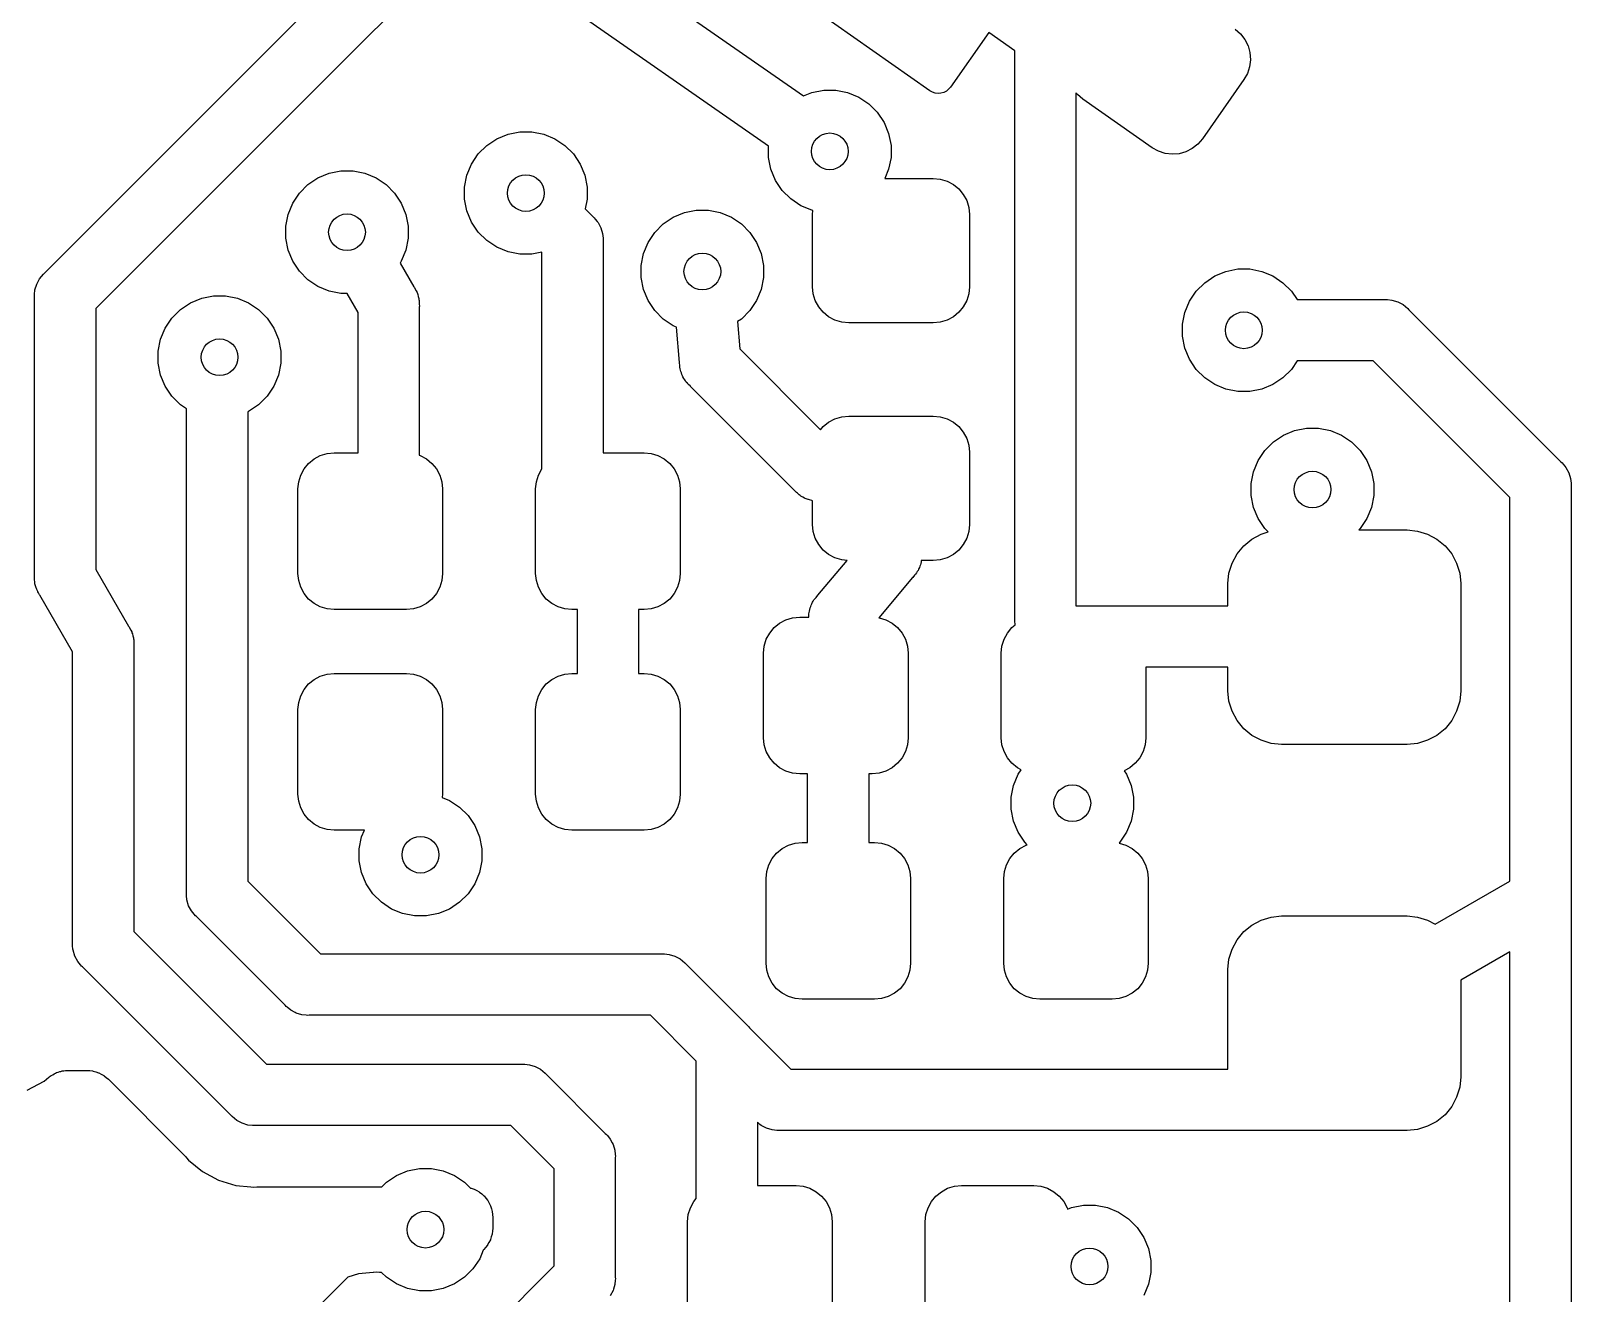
# Model space of a CAD drawing. Extents: x 3.53 to 7.52, y -4.86 to -3.59.
# Drawn here: x 4.3374 to 4.5849, y -4.1638 to -3.9609 of the extents above; entities that cross this region are included whole.
import ezdxf

# ---------------------------------------------------------------- set-up
doc = ezdxf.new("R2010")
doc.units = 0
doc.header["$MEASUREMENT"] = 0
doc.layers.add('BLACK', color=7, linetype='CONTINUOUS')

msp = doc.modelspace()

# ---------------------------------------------------------------- linework, layer by layer
at = {"layer": 'BLACK', "linetype": 'CONTINUOUS'}
for p, q in [((4.40998, -3.93552), (4.46155, -3.9714)), ((4.40758, -3.94584), (4.3879, -3.96551)), ((4.45591, -3.97946), (4.40758, -3.94584)), ((4.48185, -3.97057), (4.4567, -3.95295)), ((4.3396, -3.99989), (4.38094, -3.95855)), ((4.4913, -3.96119), (4.48514, -3.96999)), ((4.49547, -3.96415), (4.4913, -3.96119)), ((4.53087, -3.9607), (4.53174, -3.96144)), ((4.53174, -3.96144), (4.53244, -3.96234)), ((4.49547, -4.05575), (4.49547, -3.96415)), ((4.53244, -3.96234), (4.53295, -3.96336)), ((4.53295, -3.96336), (4.53326, -3.96445)), ((4.53326, -3.96445), (4.53335, -3.96559)), ((4.3879, -3.96551), (4.34783, -4.00558)), ((4.53321, -3.96672), (4.53286, -3.9678)), ((4.53335, -3.96559), (4.53321, -3.96672)), ((4.5323, -3.96879), (4.52564, -3.9783)), ((4.53286, -3.9678), (4.5323, -3.96879)), ((4.46155, -3.9714), (4.46288, -3.97085)), ((4.46288, -3.97085), (4.46478, -3.97047)), ((4.46478, -3.97047), (4.46672, -3.97047)), ((4.46672, -3.97047), (4.46862, -3.97085)), ((4.46862, -3.97085), (4.47041, -3.97159)), ((4.47041, -3.97159), (4.47202, -3.97267)), ((4.48226, -3.97079), (4.48185, -3.97057)), ((4.4827, -3.97094), (4.48226, -3.97079)), ((4.48316, -3.97099), (4.4827, -3.97094)), ((4.48362, -3.97096), (4.48316, -3.97099)), ((4.48407, -3.97083), (4.48362, -3.97096)), ((4.48448, -3.97063), (4.48407, -3.97083)), ((4.48484, -3.97034), (4.48448, -3.97063)), ((4.48514, -3.96999), (4.48484, -3.97034)), ((4.50556, -3.9712), (4.50531, -3.97089)), ((4.50531, -3.97089), (4.50531, -4.05335)), ((4.50642, -3.97194), (4.50556, -3.9712)), ((4.51755, -3.97973), (4.50642, -3.97194)), ((4.47202, -3.97267), (4.47339, -3.97404)), ((4.47339, -3.97404), (4.47447, -3.97565)), ((4.47447, -3.97565), (4.47521, -3.97744)), ((4.40928, -3.98073), (4.41065, -3.97936)), ((4.41065, -3.97936), (4.41227, -3.97829)), ((4.41227, -3.97829), (4.41406, -3.97754)), ((4.41406, -3.97754), (4.41596, -3.97717)), ((4.41596, -3.97717), (4.4179, -3.97717)), ((4.4179, -3.97717), (4.4198, -3.97754)), ((4.4198, -3.97754), (4.42159, -3.97829)), ((4.42159, -3.97829), (4.4232, -3.97936)), ((4.4232, -3.97936), (4.42457, -3.98073)), ((4.45591, -3.98128), (4.45591, -3.97946)), ((4.47521, -3.97744), (4.47559, -3.97935)), ((4.47559, -3.97935), (4.47559, -3.98128)), ((4.52489, -3.97917), (4.524, -3.97987)), ((4.52564, -3.9783), (4.52489, -3.97917)), ((4.40821, -3.98235), (4.40928, -3.98073)), ((4.42457, -3.98073), (4.42565, -3.98235)), ((4.45628, -3.98319), (4.45591, -3.98128)), ((4.47559, -3.98128), (4.47521, -3.98319)), ((4.51854, -3.98029), (4.51755, -3.97973)), ((4.51962, -3.98064), (4.51854, -3.98029)), ((4.52075, -3.98078), (4.51962, -3.98064)), ((4.52189, -3.98069), (4.52075, -3.98078)), ((4.52298, -3.98039), (4.52189, -3.98069)), ((4.524, -3.97987), (4.52298, -3.98039)), ((4.38353, -3.98458), (4.38532, -3.98384)), ((4.38532, -3.98384), (4.38722, -3.98346)), ((4.38722, -3.98346), (4.38916, -3.98346)), ((4.38916, -3.98346), (4.39106, -3.98384)), ((4.39106, -3.98384), (4.39285, -3.98458)), ((4.40709, -3.98604), (4.40746, -3.98414)), ((4.40746, -3.98414), (4.40821, -3.98235)), ((4.42565, -3.98235), (4.42639, -3.98414)), ((4.42639, -3.98414), (4.42677, -3.98604)), ((4.45703, -3.98498), (4.45628, -3.98319)), ((4.47521, -3.98319), (4.47461, -3.98465)), ((4.38054, -3.98703), (4.38191, -3.98566)), ((4.38191, -3.98566), (4.38353, -3.98458)), ((4.39285, -3.98458), (4.39446, -3.98566)), ((4.39446, -3.98566), (4.39583, -3.98703)), ((4.40709, -3.98798), (4.40709, -3.98604)), ((4.42677, -3.98604), (4.42677, -3.98798)), ((4.4581, -3.98659), (4.45703, -3.98498)), ((4.45947, -3.98796), (4.4581, -3.98659)), ((4.47461, -3.98465), (4.48238, -3.98465)), ((4.48238, -3.98465), (4.48351, -3.98476)), ((4.48351, -3.98476), (4.4846, -3.98509)), ((4.4846, -3.98509), (4.48561, -3.98562)), ((4.48561, -3.98562), (4.48649, -3.98635)), ((4.48649, -3.98635), (4.48721, -3.98723)), ((4.37872, -3.99044), (4.37947, -3.98864)), ((4.37947, -3.98864), (4.38054, -3.98703)), ((4.39583, -3.98703), (4.39691, -3.98864)), ((4.39691, -3.98864), (4.39765, -3.99044)), ((4.40746, -3.98988), (4.40709, -3.98798)), ((4.42677, -3.98798), (4.42645, -3.98957)), ((4.46109, -3.98904), (4.45947, -3.98796)), ((4.46288, -3.98978), (4.46109, -3.98904)), ((4.48721, -3.98723), (4.48775, -3.98823)), ((4.48775, -3.98823), (4.48808, -3.98932)), ((4.48808, -3.98932), (4.48819, -3.99045)), ((4.37835, -3.99234), (4.37872, -3.99044)), ((4.39765, -3.99044), (4.39803, -3.99234)), ((4.40821, -3.99167), (4.40746, -3.98988)), ((4.40928, -3.99328), (4.40821, -3.99167)), ((4.42645, -3.98957), (4.42772, -3.99084)), ((4.42772, -3.99084), (4.42791, -3.99099)), ((4.42791, -3.99099), (4.42806, -3.99118)), ((4.42806, -3.99118), (4.42806, -3.99118)), ((4.42806, -3.99118), (4.42838, -3.99157)), ((4.42838, -3.99157), (4.42852, -3.99174)), ((4.42852, -3.99174), (4.42898, -3.9926)), ((4.439, -3.99196), (4.44061, -3.99088)), ((4.44061, -3.99088), (4.4424, -3.99014)), ((4.4424, -3.99014), (4.44431, -3.98976)), ((4.44431, -3.98976), (4.44625, -3.98976)), ((4.44625, -3.98976), (4.44815, -3.99014)), ((4.44815, -3.99014), (4.44994, -3.99088)), ((4.44994, -3.99088), (4.45155, -3.99196)), ((4.46305, -3.98981), (4.46288, -3.98978)), ((4.46299, -3.99045), (4.46305, -3.98981)), ((4.46299, -4.00207), (4.46299, -3.99045)), ((4.48819, -3.99045), (4.48819, -4.00207)), ((4.37835, -3.99428), (4.37835, -3.99234)), ((4.37872, -3.99618), (4.37835, -3.99428)), ((4.39803, -3.99428), (4.39765, -3.99618)), ((4.39803, -3.99234), (4.39803, -3.99428)), ((4.41065, -3.99465), (4.40928, -3.99328)), ((4.42898, -3.9926), (4.42926, -3.99352)), ((4.42926, -3.99352), (4.42933, -3.99425)), ((4.42933, -3.99425), (4.42933, -3.99425)), ((4.42933, -3.99425), (4.42935, -3.99449)), ((4.43655, -3.99494), (4.43763, -3.99333)), ((4.43763, -3.99333), (4.439, -3.99196)), ((4.45155, -3.99196), (4.45292, -3.99333)), ((4.45292, -3.99333), (4.454, -3.99494)), ((4.37947, -3.99797), (4.37872, -3.99618)), ((4.39765, -3.99618), (4.39691, -3.99797)), ((4.41227, -3.99573), (4.41065, -3.99465)), ((4.41406, -3.99647), (4.41227, -3.99573)), ((4.41596, -3.99685), (4.41406, -3.99647)), ((4.41949, -3.99653), (4.4179, -3.99685)), ((4.41949, -4.03131), (4.41949, -3.99653)), ((4.42935, -3.99449), (4.42933, -3.99473)), ((4.42933, -3.99473), (4.42933, -4.02874)), ((4.43543, -3.99864), (4.43581, -3.99674)), ((4.43581, -3.99674), (4.43655, -3.99494)), ((4.454, -3.99494), (4.45474, -3.99674)), ((4.45474, -3.99674), (4.45512, -3.99864)), ((4.38054, -3.99958), (4.37947, -3.99797)), ((4.39691, -3.99797), (4.39672, -3.99825)), ((4.39672, -3.99825), (4.39894, -4.00209)), ((4.4179, -3.99685), (4.41596, -3.99685)), ((4.43543, -4.00058), (4.43543, -3.99864)), ((4.45512, -3.99864), (4.45512, -4.00058)), ((4.52941, -3.99959), (4.53131, -3.99921)), ((4.53131, -3.99921), (4.53325, -3.99921)), ((4.53325, -3.99921), (4.53515, -3.99959)), ((4.33806, -4.00258), (4.33834, -4.00165)), ((4.33834, -4.00165), (4.3388, -4.0008)), ((4.3388, -4.0008), (4.33942, -4.00005)), ((4.33942, -4.00005), (4.3396, -3.99989)), ((4.38191, -4.00095), (4.38054, -3.99958)), ((4.38353, -4.00203), (4.38191, -4.00095)), ((4.43581, -4.00248), (4.43543, -4.00058)), ((4.45512, -4.00058), (4.45474, -4.00248)), ((4.52464, -4.00278), (4.52601, -4.00141)), ((4.52601, -4.00141), (4.52762, -4.00033)), ((4.52762, -4.00033), (4.52941, -3.99959)), ((4.53515, -3.99959), (4.53695, -4.00033)), ((4.53695, -4.00033), (4.53856, -4.00141)), ((4.53856, -4.00141), (4.53993, -4.00278)), ((4.33797, -4.00354), (4.33799, -4.0033)), ((4.33799, -4.00378), (4.33797, -4.00354)), ((4.33799, -4.0033), (4.33806, -4.00258)), ((4.33799, -4.0033), (4.33799, -4.0033)), ((4.33799, -4.04842), (4.33799, -4.00378)), ((4.36305, -4.00466), (4.36485, -4.00392)), ((4.36485, -4.00392), (4.36675, -4.00354)), ((4.36675, -4.00354), (4.36869, -4.00354)), ((4.36869, -4.00354), (4.37059, -4.00392)), ((4.37059, -4.00392), (4.37238, -4.00466)), ((4.38532, -4.00277), (4.38353, -4.00203)), ((4.38722, -4.00315), (4.38532, -4.00277)), ((4.38819, -4.00315), (4.38722, -4.00315)), ((4.38996, -4.00622), (4.38819, -4.00315)), ((4.39894, -4.00209), (4.39899, -4.00215)), ((4.39899, -4.00215), (4.39918, -4.00251)), ((4.39918, -4.00251), (4.39926, -4.00265)), ((4.39926, -4.00265), (4.3993, -4.00272)), ((4.3993, -4.00272), (4.39945, -4.00301)), ((4.39945, -4.00301), (4.3995, -4.00316)), ((4.3995, -4.00316), (4.39956, -4.00331)), ((4.39956, -4.00331), (4.39964, -4.00362)), ((4.39964, -4.00362), (4.39973, -4.00393)), ((4.39973, -4.00393), (4.39975, -4.0041)), ((4.39975, -4.0041), (4.39978, -4.00425)), ((4.43655, -4.00427), (4.43581, -4.00248)), ((4.45474, -4.00248), (4.454, -4.00427)), ((4.4631, -4.0032), (4.46299, -4.00207)), ((4.46343, -4.00429), (4.4631, -4.0032)), ((4.48808, -4.0032), (4.48775, -4.00429)), ((4.48819, -4.00207), (4.48808, -4.0032)), ((4.52356, -4.00439), (4.52464, -4.00278)), ((4.53993, -4.00278), (4.54083, -4.00413)), ((4.54083, -4.00413), (4.55488, -4.00413)), ((4.55488, -4.00413), (4.55512, -4.00411)), ((4.55512, -4.00411), (4.55536, -4.00413)), ((4.55536, -4.00413), (4.55536, -4.00413)), ((4.55536, -4.00413), (4.55608, -4.00421)), ((4.55608, -4.00421), (4.55701, -4.00449)), ((4.34783, -4.00558), (4.34783, -4.0475)), ((4.36007, -4.00711), (4.36144, -4.00574)), ((4.36144, -4.00574), (4.36305, -4.00466)), ((4.37238, -4.00466), (4.37399, -4.00574)), ((4.37399, -4.00574), (4.37536, -4.00711)), ((4.38996, -4.02874), (4.38996, -4.00622)), ((4.39978, -4.00425), (4.3998, -4.00458)), ((4.3998, -4.00458), (4.3998, -4.00466)), ((4.3998, -4.00466), (4.3998, -4.00482)), ((4.3998, -4.00482), (4.39982, -4.00522)), ((4.39982, -4.00522), (4.3998, -4.0053)), ((4.3998, -4.0053), (4.3998, -4.02914)), ((4.43763, -4.00588), (4.43655, -4.00427)), ((4.439, -4.00725), (4.43763, -4.00588)), ((4.45292, -4.00588), (4.45155, -4.00725)), ((4.454, -4.00427), (4.45292, -4.00588)), ((4.46397, -4.00529), (4.46343, -4.00429)), ((4.46469, -4.00617), (4.46397, -4.00529)), ((4.46557, -4.0069), (4.46469, -4.00617)), ((4.48649, -4.00617), (4.48561, -4.0069)), ((4.48721, -4.00529), (4.48649, -4.00617)), ((4.48775, -4.00429), (4.48721, -4.00529)), ((4.52244, -4.00809), (4.52282, -4.00618)), ((4.52282, -4.00618), (4.52356, -4.00439)), ((4.55701, -4.00449), (4.55787, -4.00494)), ((4.55787, -4.00494), (4.55861, -4.00556)), ((4.55861, -4.00556), (4.55877, -4.00575)), ((4.55877, -4.00575), (4.58323, -4.03021)), ((4.35825, -4.01051), (4.35899, -4.00872)), ((4.35899, -4.00872), (4.36007, -4.00711)), ((4.37536, -4.00711), (4.37644, -4.00872)), ((4.37644, -4.00872), (4.37718, -4.01051)), ((4.44061, -4.00833), (4.439, -4.00725)), ((4.44112, -4.00854), (4.44061, -4.00833)), ((4.44162, -4.01425), (4.44112, -4.00854)), ((4.45155, -4.00725), (4.45092, -4.00767)), ((4.45092, -4.00767), (4.45131, -4.01206)), ((4.46658, -4.00743), (4.46557, -4.0069)), ((4.46767, -4.00776), (4.46658, -4.00743)), ((4.4688, -4.00787), (4.46767, -4.00776)), ((4.48238, -4.00787), (4.4688, -4.00787)), ((4.48351, -4.00776), (4.48238, -4.00787)), ((4.4846, -4.00743), (4.48351, -4.00776)), ((4.48561, -4.0069), (4.4846, -4.00743)), ((4.52244, -4.01002), (4.52244, -4.00809)), ((4.35787, -4.01242), (4.35825, -4.01051)), ((4.37718, -4.01051), (4.37756, -4.01242)), ((4.52282, -4.01193), (4.52244, -4.01002)), ((4.35787, -4.01436), (4.35787, -4.01242)), ((4.37756, -4.01242), (4.37756, -4.01436)), ((4.45131, -4.01206), (4.46428, -4.02504)), ((4.52356, -4.01372), (4.52282, -4.01193)), ((4.52464, -4.01533), (4.52356, -4.01372)), ((4.54083, -4.01398), (4.53993, -4.01533)), ((4.55308, -4.01398), (4.54083, -4.01398)), ((4.575, -4.0359), (4.55308, -4.01398)), ((4.35825, -4.01626), (4.35787, -4.01436)), ((4.35899, -4.01805), (4.35825, -4.01626)), ((4.37718, -4.01626), (4.37644, -4.01805)), ((4.37756, -4.01436), (4.37718, -4.01626)), ((4.44161, -4.01428), (4.44162, -4.01425)), ((4.44166, -4.01473), (4.44161, -4.01428)), ((4.44168, -4.01494), (4.44166, -4.01473)), ((4.44168, -4.01497), (4.44168, -4.01494)), ((4.44171, -4.01524), (4.44168, -4.01497)), ((4.44177, -4.01545), (4.44171, -4.01524)), ((4.44181, -4.01566), (4.44177, -4.01545)), ((4.44191, -4.01591), (4.44181, -4.01566)), ((4.44199, -4.01617), (4.44191, -4.01591)), ((4.44209, -4.01636), (4.44199, -4.01617)), ((4.44217, -4.01656), (4.44209, -4.01636)), ((4.44232, -4.01678), (4.44217, -4.01656)), ((4.52601, -4.0167), (4.52464, -4.01533)), ((4.53993, -4.01533), (4.53856, -4.0167)), ((4.36007, -4.01966), (4.35899, -4.01805)), ((4.37644, -4.01805), (4.37536, -4.01966)), ((4.44245, -4.01702), (4.44232, -4.01678)), ((4.44258, -4.01719), (4.44245, -4.01702)), ((4.4427, -4.01737), (4.44258, -4.01719)), ((4.44289, -4.01756), (4.4427, -4.01737)), ((4.44291, -4.01758), (4.44289, -4.01756)), ((4.44306, -4.01774), (4.44291, -4.01758)), ((4.44338, -4.01806), (4.44306, -4.01774)), ((4.4434, -4.01808), (4.44338, -4.01806)), ((4.46009, -4.03477), (4.4434, -4.01808)), ((4.52762, -4.01778), (4.52601, -4.0167)), ((4.52941, -4.01852), (4.52762, -4.01778)), ((4.53131, -4.0189), (4.52941, -4.01852)), ((4.53325, -4.0189), (4.53131, -4.0189)), ((4.53515, -4.01852), (4.53325, -4.0189)), ((4.53695, -4.01778), (4.53515, -4.01852)), ((4.53856, -4.0167), (4.53695, -4.01778)), ((4.36144, -4.02103), (4.36007, -4.01966)), ((4.3624, -4.02167), (4.36144, -4.02103)), ((4.37399, -4.02103), (4.37238, -4.02211)), ((4.37536, -4.01966), (4.37399, -4.02103)), ((4.3624, -4.09937), (4.3624, -4.02167)), ((4.37238, -4.02211), (4.37224, -4.02216)), ((4.37224, -4.02216), (4.37224, -4.09757)), ((4.46469, -4.02454), (4.46557, -4.02381)), ((4.46557, -4.02381), (4.46658, -4.02328)), ((4.46658, -4.02328), (4.46767, -4.02295)), ((4.46767, -4.02295), (4.4688, -4.02283)), ((4.4688, -4.02283), (4.48238, -4.02283)), ((4.48238, -4.02283), (4.48351, -4.02295)), ((4.48351, -4.02295), (4.4846, -4.02328)), ((4.4846, -4.02328), (4.48561, -4.02381)), ((4.48561, -4.02381), (4.48649, -4.02454)), ((4.46428, -4.02504), (4.46469, -4.02454)), ((4.48649, -4.02454), (4.48721, -4.02542)), ((4.48721, -4.02542), (4.48775, -4.02642)), ((4.48775, -4.02642), (4.48808, -4.02751)), ((4.53703, -4.027), (4.53864, -4.02592)), ((4.53864, -4.02592), (4.54044, -4.02518)), ((4.54044, -4.02518), (4.54234, -4.0248)), ((4.54234, -4.0248), (4.54428, -4.0248)), ((4.54428, -4.0248), (4.54618, -4.02518)), ((4.54618, -4.02518), (4.54797, -4.02592)), ((4.54797, -4.02592), (4.54958, -4.027)), ((4.3839, -4.02918), (4.38499, -4.02885)), ((4.38499, -4.02885), (4.38612, -4.02874)), ((4.38612, -4.02874), (4.38996, -4.02874)), ((4.42933, -4.02874), (4.43593, -4.02874)), ((4.43593, -4.02874), (4.43706, -4.02885)), ((4.43706, -4.02885), (4.43815, -4.02918)), ((4.48808, -4.02751), (4.48819, -4.02864)), ((4.48819, -4.02864), (4.48819, -4.04026)), ((4.53458, -4.02998), (4.53566, -4.02837)), ((4.53566, -4.02837), (4.53703, -4.027)), ((4.54958, -4.027), (4.55095, -4.02837)), ((4.55095, -4.02837), (4.55203, -4.02998)), ((4.38076, -4.03232), (4.38129, -4.03132)), ((4.38129, -4.03132), (4.38202, -4.03044)), ((4.38202, -4.03044), (4.3829, -4.02972)), ((4.3829, -4.02972), (4.3839, -4.02918)), ((4.3998, -4.02914), (4.39996, -4.02918)), ((4.39996, -4.02918), (4.40096, -4.02972)), ((4.40096, -4.02972), (4.40184, -4.03044)), ((4.40184, -4.03044), (4.40256, -4.03132)), ((4.40256, -4.03132), (4.4031, -4.03232)), ((4.41895, -4.03232), (4.41948, -4.03132)), ((4.41948, -4.03132), (4.41949, -4.03131)), ((4.43815, -4.02918), (4.43915, -4.02972)), ((4.43915, -4.02972), (4.44003, -4.03044)), ((4.44003, -4.03044), (4.44075, -4.03132)), ((4.44075, -4.03132), (4.44129, -4.03232)), ((4.53384, -4.03177), (4.53458, -4.02998)), ((4.55203, -4.02998), (4.55277, -4.03177)), ((4.58323, -4.03021), (4.58342, -4.03036)), ((4.58342, -4.03036), (4.58357, -4.03055)), ((4.58357, -4.03055), (4.58357, -4.03055)), ((4.58357, -4.03055), (4.58384, -4.03087)), ((4.58384, -4.03087), (4.58403, -4.03111)), ((4.58403, -4.03111), (4.58449, -4.03197)), ((4.38031, -4.03455), (4.38043, -4.03341)), ((4.38043, -4.03341), (4.38076, -4.03232)), ((4.4031, -4.03232), (4.40343, -4.03341)), ((4.40343, -4.03341), (4.40354, -4.03455)), ((4.4185, -4.03455), (4.41862, -4.03341)), ((4.41862, -4.03341), (4.41895, -4.03232)), ((4.44129, -4.03232), (4.44162, -4.03341)), ((4.44162, -4.03341), (4.44173, -4.03455)), ((4.53346, -4.03368), (4.53384, -4.03177)), ((4.53346, -4.03562), (4.53346, -4.03368)), ((4.55277, -4.03177), (4.55315, -4.03368)), ((4.55315, -4.03368), (4.55315, -4.03562)), ((4.58449, -4.03197), (4.58477, -4.03289)), ((4.58477, -4.03289), (4.58484, -4.03362)), ((4.58484, -4.03362), (4.58484, -4.03362)), ((4.58484, -4.03362), (4.58487, -4.03386)), ((4.58487, -4.03386), (4.58484, -4.0341)), ((4.38031, -4.04813), (4.38031, -4.03455)), ((4.40354, -4.03455), (4.40354, -4.04813)), ((4.4185, -4.04813), (4.4185, -4.03455)), ((4.44173, -4.03455), (4.44173, -4.04813)), ((4.46014, -4.03483), (4.46009, -4.03477)), ((4.46043, -4.03511), (4.46014, -4.03483)), ((4.46055, -4.03522), (4.46043, -4.03511)), ((4.46061, -4.03528), (4.46055, -4.03522)), ((4.46085, -4.0355), (4.46061, -4.03528)), ((4.46098, -4.03558), (4.46085, -4.0355)), ((4.46111, -4.03568), (4.46098, -4.03558)), ((4.4614, -4.03584), (4.46111, -4.03568)), ((4.46167, -4.03601), (4.4614, -4.03584)), ((4.46182, -4.03607), (4.46167, -4.03601)), ((4.46196, -4.03614), (4.46182, -4.03607)), ((4.46227, -4.03624), (4.46196, -4.03614)), ((4.46235, -4.03626), (4.46227, -4.03624)), ((4.46251, -4.03631), (4.46235, -4.03626)), ((4.46289, -4.03642), (4.46251, -4.03631)), ((4.53384, -4.03752), (4.53346, -4.03562)), ((4.55315, -4.03562), (4.55277, -4.03752)), ((4.575, -4.09755), (4.575, -4.0359)), ((4.58484, -4.0341), (4.58484, -4.10015)), ((4.46297, -4.03643), (4.46289, -4.03642)), ((4.46299, -4.03644), (4.46297, -4.03643)), ((4.46299, -4.04026), (4.46299, -4.03644)), ((4.53458, -4.03931), (4.53384, -4.03752)), ((4.55277, -4.03752), (4.55203, -4.03931)), ((4.4631, -4.04139), (4.46299, -4.04026)), ((4.48819, -4.04026), (4.48808, -4.04139)), ((4.53566, -4.04092), (4.53458, -4.03931)), ((4.53619, -4.04145), (4.53566, -4.04092)), ((4.55095, -4.04092), (4.55073, -4.04114)), ((4.55073, -4.04114), (4.55851, -4.04114)), ((4.55203, -4.03931), (4.55095, -4.04092)), ((4.55851, -4.04114), (4.56019, -4.04131)), ((4.56019, -4.04131), (4.56181, -4.0418)), ((4.46343, -4.04248), (4.4631, -4.04139)), ((4.46397, -4.04348), (4.46343, -4.04248)), ((4.46469, -4.04436), (4.46397, -4.04348)), ((4.48721, -4.04348), (4.48649, -4.04436)), ((4.48775, -4.04248), (4.48721, -4.04348)), ((4.48808, -4.04139), (4.48775, -4.04248)), ((4.53118, -4.04497), (4.53225, -4.04366)), ((4.53225, -4.04366), (4.53355, -4.04259)), ((4.53355, -4.04259), (4.53504, -4.0418)), ((4.53504, -4.0418), (4.53619, -4.04145)), ((4.56181, -4.0418), (4.5633, -4.04259)), ((4.5633, -4.04259), (4.5646, -4.04366)), ((4.5646, -4.04366), (4.56567, -4.04497)), ((4.46385, -4.05161), (4.46853, -4.04604)), ((4.46557, -4.04508), (4.46469, -4.04436)), ((4.46658, -4.04562), (4.46557, -4.04508)), ((4.46767, -4.04595), (4.46658, -4.04562)), ((4.46853, -4.04604), (4.46767, -4.04595)), ((4.48044, -4.04624), (4.48036, -4.0465)), ((4.48046, -4.04606), (4.48044, -4.04624)), ((4.48238, -4.04606), (4.48046, -4.04606)), ((4.48351, -4.04595), (4.48238, -4.04606)), ((4.4846, -4.04562), (4.48351, -4.04595)), ((4.48561, -4.04508), (4.4846, -4.04562)), ((4.48649, -4.04436), (4.48561, -4.04508)), ((4.53038, -4.04646), (4.53118, -4.04497)), ((4.56567, -4.04497), (4.56647, -4.04646)), ((4.33798, -4.0485), (4.33799, -4.04842)), ((4.33799, -4.0489), (4.33798, -4.0485)), ((4.34783, -4.0475), (4.35309, -4.0566)), ((4.38043, -4.04926), (4.38031, -4.04813)), ((4.40354, -4.04813), (4.40343, -4.04926)), ((4.41862, -4.04926), (4.4185, -4.04813)), ((4.44173, -4.04813), (4.44162, -4.04926)), ((4.47909, -4.04877), (4.47907, -4.04879)), ((4.47938, -4.04842), (4.47909, -4.04877)), ((4.47952, -4.04825), (4.47938, -4.04842)), ((4.47953, -4.04823), (4.47952, -4.04825)), ((4.4797, -4.04802), (4.47953, -4.04823)), ((4.4798, -4.04783), (4.4797, -4.04802)), ((4.47993, -4.04765), (4.4798, -4.04783)), ((4.48003, -4.04741), (4.47993, -4.04765)), ((4.48016, -4.04717), (4.48003, -4.04741)), ((4.48022, -4.04696), (4.48016, -4.04717)), ((4.48031, -4.04676), (4.48022, -4.04696)), ((4.48036, -4.0465), (4.48031, -4.04676)), ((4.52972, -4.04975), (4.52989, -4.04807)), ((4.52989, -4.04807), (4.53038, -4.04646)), ((4.56647, -4.04646), (4.56696, -4.04807)), ((4.56696, -4.04807), (4.56713, -4.04975)), ((4.33799, -4.04906), (4.33799, -4.0489)), ((4.338, -4.04914), (4.33799, -4.04906)), ((4.33801, -4.04946), (4.338, -4.04914)), ((4.33805, -4.04962), (4.33801, -4.04946)), ((4.33806, -4.04978), (4.33805, -4.04962)), ((4.33816, -4.05009), (4.33806, -4.04978)), ((4.33823, -4.05041), (4.33816, -4.05009)), ((4.3383, -4.05056), (4.33823, -4.05041)), ((4.33834, -4.05071), (4.3383, -4.05056)), ((4.3385, -4.051), (4.33834, -4.05071)), ((4.33853, -4.05107), (4.3385, -4.051)), ((4.33861, -4.05121), (4.33853, -4.05107)), ((4.3388, -4.05157), (4.33861, -4.05121)), ((4.38076, -4.05035), (4.38043, -4.04926)), ((4.38129, -4.05136), (4.38076, -4.05035)), ((4.4031, -4.05035), (4.40256, -4.05136)), ((4.40343, -4.04926), (4.4031, -4.05035)), ((4.41895, -4.05035), (4.41862, -4.04926)), ((4.41948, -4.05136), (4.41895, -4.05035)), ((4.44129, -4.05035), (4.44075, -4.05136)), ((4.44162, -4.04926), (4.44129, -4.05035)), ((4.47907, -4.04879), (4.47366, -4.05523)), ((4.52972, -4.05335), (4.52972, -4.04975)), ((4.56713, -4.04975), (4.56713, -4.06698)), ((4.33885, -4.05163), (4.3388, -4.05157)), ((4.34411, -4.06073), (4.33885, -4.05163)), ((4.38202, -4.05224), (4.38129, -4.05136)), ((4.3829, -4.05296), (4.38202, -4.05224)), ((4.3839, -4.05349), (4.3829, -4.05296)), ((4.38499, -4.05383), (4.3839, -4.05349)), ((4.39996, -4.05349), (4.39887, -4.05383)), ((4.40096, -4.05296), (4.39996, -4.05349)), ((4.40184, -4.05224), (4.40096, -4.05296)), ((4.40256, -4.05136), (4.40184, -4.05224)), ((4.4202, -4.05224), (4.41948, -4.05136)), ((4.42108, -4.05296), (4.4202, -4.05224)), ((4.42209, -4.05349), (4.42108, -4.05296)), ((4.42318, -4.05383), (4.42209, -4.05349)), ((4.43815, -4.05349), (4.43706, -4.05383)), ((4.43915, -4.05296), (4.43815, -4.05349)), ((4.44003, -4.05224), (4.43915, -4.05296)), ((4.44075, -4.05136), (4.44003, -4.05224)), ((4.46255, -4.05391), (4.46261, -4.05364)), ((4.46261, -4.05364), (4.46269, -4.05344)), ((4.46269, -4.05344), (4.46275, -4.05324)), ((4.46275, -4.05324), (4.46288, -4.053)), ((4.46288, -4.053), (4.46299, -4.05275)), ((4.46299, -4.05275), (4.46311, -4.05257)), ((4.46311, -4.05257), (4.46321, -4.05238)), ((4.46321, -4.05238), (4.46338, -4.05217)), ((4.46338, -4.05217), (4.4634, -4.05215)), ((4.4634, -4.05215), (4.46354, -4.05198)), ((4.46354, -4.05198), (4.46383, -4.05163)), ((4.46383, -4.05163), (4.46385, -4.05161)), ((4.50531, -4.05335), (4.52972, -4.05335)), ((4.38612, -4.05394), (4.38499, -4.05383)), ((4.39774, -4.05394), (4.38612, -4.05394)), ((4.39887, -4.05383), (4.39774, -4.05394)), ((4.42431, -4.05394), (4.42318, -4.05383)), ((4.4252, -4.05394), (4.42431, -4.05394)), ((4.4252, -4.06417), (4.4252, -4.05394)), ((4.43593, -4.05394), (4.43504, -4.05394)), ((4.43504, -4.05394), (4.43504, -4.06417)), ((4.43706, -4.05383), (4.43593, -4.05394)), ((4.45682, -4.05682), (4.4577, -4.0561)), ((4.4577, -4.0561), (4.4587, -4.05556)), ((4.4587, -4.05556), (4.45979, -4.05523)), ((4.45979, -4.05523), (4.46093, -4.05512)), ((4.46093, -4.05512), (4.4624, -4.05512)), ((4.4624, -4.05486), (4.46241, -4.05459)), ((4.4624, -4.05489), (4.4624, -4.05486)), ((4.4624, -4.05511), (4.4624, -4.05489)), ((4.4624, -4.05512), (4.4624, -4.05511)), ((4.46241, -4.05459), (4.46245, -4.05438)), ((4.46245, -4.05438), (4.46247, -4.05416)), ((4.46247, -4.05416), (4.46255, -4.05391)), ((4.47366, -4.05523), (4.47367, -4.05523)), ((4.47367, -4.05523), (4.47476, -4.05556)), ((4.47476, -4.05556), (4.47577, -4.0561)), ((4.47577, -4.0561), (4.47665, -4.05682)), ((4.49553, -4.05639), (4.49547, -4.05575)), ((4.35309, -4.0566), (4.35314, -4.05666)), ((4.35314, -4.05666), (4.35333, -4.05702)), ((4.35333, -4.05702), (4.35341, -4.05716)), ((4.35341, -4.05716), (4.35344, -4.05723)), ((4.35344, -4.05723), (4.3536, -4.05752)), ((4.3536, -4.05752), (4.35364, -4.05767)), ((4.35364, -4.05767), (4.35371, -4.05782)), ((4.35371, -4.05782), (4.35378, -4.05814)), ((4.35378, -4.05814), (4.35388, -4.05845)), ((4.35388, -4.05845), (4.35389, -4.05861)), ((4.35389, -4.05861), (4.35393, -4.05876)), ((4.45556, -4.0587), (4.4561, -4.0577)), ((4.4561, -4.0577), (4.45682, -4.05682)), ((4.47665, -4.05682), (4.47737, -4.0577)), ((4.47737, -4.0577), (4.4779, -4.0587)), ((4.49375, -4.0587), (4.49429, -4.0577)), ((4.49429, -4.0577), (4.49501, -4.05682)), ((4.49501, -4.05682), (4.49553, -4.05639)), ((4.34411, -4.10745), (4.34411, -4.06073)), ((4.35393, -4.05876), (4.35394, -4.05909)), ((4.35394, -4.05909), (4.35395, -4.05917)), ((4.35395, -4.05917), (4.35395, -4.05933)), ((4.35395, -4.05933), (4.35396, -4.05973)), ((4.35396, -4.05973), (4.35395, -4.05981)), ((4.35395, -4.05981), (4.35395, -4.10565)), ((4.45512, -4.06093), (4.45523, -4.05979)), ((4.45512, -4.07451), (4.45512, -4.06093)), ((4.45523, -4.05979), (4.45556, -4.0587)), ((4.4779, -4.0587), (4.47823, -4.05979)), ((4.47823, -4.05979), (4.47835, -4.06093)), ((4.47835, -4.06093), (4.47835, -4.07451)), ((4.49331, -4.06093), (4.49342, -4.05979)), ((4.49331, -4.07451), (4.49331, -4.06093)), ((4.49342, -4.05979), (4.49375, -4.0587)), ((4.52972, -4.06319), (4.51654, -4.06319)), ((4.51654, -4.06319), (4.51654, -4.07451)), ((4.52972, -4.06698), (4.52972, -4.06319)), ((4.38129, -4.06675), (4.38202, -4.06587)), ((4.38202, -4.06587), (4.3829, -4.06515)), ((4.3829, -4.06515), (4.3839, -4.06462)), ((4.3839, -4.06462), (4.38499, -4.06428)), ((4.38499, -4.06428), (4.38612, -4.06417)), ((4.38612, -4.06417), (4.39774, -4.06417)), ((4.39774, -4.06417), (4.39887, -4.06428)), ((4.39887, -4.06428), (4.39996, -4.06462)), ((4.39996, -4.06462), (4.40096, -4.06515)), ((4.40096, -4.06515), (4.40184, -4.06587)), ((4.40184, -4.06587), (4.40256, -4.06675)), ((4.41948, -4.06675), (4.4202, -4.06587)), ((4.4202, -4.06587), (4.42108, -4.06515)), ((4.42108, -4.06515), (4.42209, -4.06462)), ((4.42209, -4.06462), (4.42318, -4.06428)), ((4.42318, -4.06428), (4.42431, -4.06417)), ((4.42431, -4.06417), (4.4252, -4.06417)), ((4.43504, -4.06417), (4.43593, -4.06417)), ((4.43593, -4.06417), (4.43706, -4.06428)), ((4.43706, -4.06428), (4.43815, -4.06462)), ((4.43815, -4.06462), (4.43915, -4.06515)), ((4.43915, -4.06515), (4.44003, -4.06587)), ((4.44003, -4.06587), (4.44075, -4.06675)), ((4.38043, -4.06885), (4.38076, -4.06776)), ((4.38076, -4.06776), (4.38129, -4.06675)), ((4.40256, -4.06675), (4.4031, -4.06776)), ((4.4031, -4.06776), (4.40343, -4.06885)), ((4.41862, -4.06885), (4.41895, -4.06776)), ((4.41895, -4.06776), (4.41948, -4.06675)), ((4.44075, -4.06675), (4.44129, -4.06776)), ((4.44129, -4.06776), (4.44162, -4.06885)), ((4.52989, -4.06866), (4.52972, -4.06698)), ((4.56713, -4.06698), (4.56696, -4.06866)), ((4.38031, -4.06998), (4.38043, -4.06885)), ((4.38031, -4.08356), (4.38031, -4.06998)), ((4.40343, -4.06885), (4.40354, -4.06998)), ((4.40354, -4.06998), (4.40354, -4.08356)), ((4.4185, -4.06998), (4.41862, -4.06885)), ((4.4185, -4.08356), (4.4185, -4.06998)), ((4.44162, -4.06885), (4.44173, -4.06998)), ((4.44173, -4.06998), (4.44173, -4.08356)), ((4.53038, -4.07027), (4.52989, -4.06866)), ((4.53118, -4.07176), (4.53038, -4.07027)), ((4.56647, -4.07027), (4.56567, -4.07176)), ((4.56696, -4.06866), (4.56647, -4.07027)), ((4.53225, -4.07307), (4.53118, -4.07176)), ((4.53355, -4.07414), (4.53225, -4.07307)), ((4.5646, -4.07307), (4.5633, -4.07414)), ((4.56567, -4.07176), (4.5646, -4.07307)), ((4.45523, -4.07564), (4.45512, -4.07451)), ((4.45556, -4.07673), (4.45523, -4.07564)), ((4.47823, -4.07564), (4.4779, -4.07673)), ((4.47835, -4.07451), (4.47823, -4.07564)), ((4.49342, -4.07564), (4.49331, -4.07451)), ((4.49375, -4.07673), (4.49342, -4.07564)), ((4.51642, -4.07564), (4.51609, -4.07673)), ((4.51654, -4.07451), (4.51642, -4.07564)), ((4.53504, -4.07493), (4.53355, -4.07414)), ((4.53666, -4.07543), (4.53504, -4.07493)), ((4.53834, -4.07559), (4.53666, -4.07543)), ((4.55851, -4.07559), (4.53834, -4.07559)), ((4.56019, -4.07543), (4.55851, -4.07559)), ((4.56181, -4.07493), (4.56019, -4.07543)), ((4.5633, -4.07414), (4.56181, -4.07493)), ((4.4561, -4.07773), (4.45556, -4.07673)), ((4.45682, -4.07861), (4.4561, -4.07773)), ((4.47737, -4.07773), (4.47665, -4.07861)), ((4.4779, -4.07673), (4.47737, -4.07773)), ((4.49429, -4.07773), (4.49375, -4.07673)), ((4.49501, -4.07861), (4.49429, -4.07773)), ((4.51556, -4.07773), (4.51483, -4.07861)), ((4.51609, -4.07673), (4.51556, -4.07773)), ((4.4577, -4.07934), (4.45682, -4.07861)), ((4.4587, -4.07987), (4.4577, -4.07934)), ((4.45979, -4.0802), (4.4587, -4.07987)), ((4.46093, -4.08031), (4.45979, -4.0802)), ((4.4622, -4.08031), (4.46093, -4.08031)), ((4.4622, -4.09134), (4.4622, -4.08031)), ((4.47254, -4.08031), (4.47205, -4.08031)), ((4.47205, -4.08031), (4.47205, -4.09134)), ((4.47367, -4.0802), (4.47254, -4.08031)), ((4.47476, -4.07987), (4.47367, -4.0802)), ((4.47577, -4.07934), (4.47476, -4.07987)), ((4.47665, -4.07861), (4.47577, -4.07934)), ((4.49589, -4.07934), (4.49501, -4.07861)), ((4.49526, -4.08217), (4.496, -4.08038)), ((4.49648, -4.07966), (4.49589, -4.07934)), ((4.496, -4.08038), (4.49648, -4.07966)), ((4.51395, -4.07934), (4.51307, -4.07981)), ((4.51307, -4.07981), (4.51345, -4.08038)), ((4.51345, -4.08038), (4.51419, -4.08217)), ((4.51483, -4.07861), (4.51395, -4.07934)), ((4.49488, -4.08407), (4.49526, -4.08217)), ((4.51419, -4.08217), (4.51457, -4.08407)), ((4.38043, -4.0847), (4.38031, -4.08356)), ((4.38076, -4.08579), (4.38043, -4.0847)), ((4.38129, -4.08679), (4.38076, -4.08579)), ((4.40354, -4.08356), (4.40349, -4.0841)), ((4.40349, -4.0841), (4.40466, -4.08458)), ((4.40466, -4.08458), (4.40627, -4.08566)), ((4.40627, -4.08566), (4.40765, -4.08703)), ((4.41862, -4.0847), (4.4185, -4.08356)), ((4.41895, -4.08579), (4.41862, -4.0847)), ((4.41948, -4.08679), (4.41895, -4.08579)), ((4.44129, -4.08579), (4.44075, -4.08679)), ((4.44162, -4.0847), (4.44129, -4.08579)), ((4.44173, -4.08356), (4.44162, -4.0847)), ((4.49488, -4.08601), (4.49488, -4.08407)), ((4.51457, -4.08407), (4.51457, -4.08601)), ((4.38202, -4.08767), (4.38129, -4.08679)), ((4.3829, -4.08839), (4.38202, -4.08767)), ((4.40765, -4.08703), (4.40872, -4.08864)), ((4.4202, -4.08767), (4.41948, -4.08679)), ((4.42108, -4.08839), (4.4202, -4.08767)), ((4.44003, -4.08767), (4.43915, -4.08839)), ((4.44075, -4.08679), (4.44003, -4.08767)), ((4.49526, -4.08791), (4.49488, -4.08601)), ((4.496, -4.0897), (4.49526, -4.08791)), ((4.51419, -4.08791), (4.51345, -4.0897)), ((4.51457, -4.08601), (4.51419, -4.08791)), ((4.3839, -4.08893), (4.3829, -4.08839)), ((4.38499, -4.08926), (4.3839, -4.08893)), ((4.38612, -4.08937), (4.38499, -4.08926)), ((4.39098, -4.08937), (4.38612, -4.08937)), ((4.39016, -4.09234), (4.39054, -4.09044)), ((4.39054, -4.09044), (4.39098, -4.08937)), ((4.40872, -4.08864), (4.40946, -4.09044)), ((4.40946, -4.09044), (4.40984, -4.09234)), ((4.42209, -4.08893), (4.42108, -4.08839)), ((4.42318, -4.08926), (4.42209, -4.08893)), ((4.42431, -4.08937), (4.42318, -4.08926)), ((4.43593, -4.08937), (4.42431, -4.08937)), ((4.43706, -4.08926), (4.43593, -4.08937)), ((4.43815, -4.08893), (4.43706, -4.08926)), ((4.43915, -4.08839), (4.43815, -4.08893)), ((4.49708, -4.09131), (4.496, -4.0897)), ((4.51345, -4.0897), (4.51237, -4.09131)), ((4.39016, -4.09428), (4.39016, -4.09234)), ((4.40984, -4.09234), (4.40984, -4.09428)), ((4.45649, -4.09392), (4.45721, -4.09304)), ((4.45721, -4.09304), (4.45809, -4.09232)), ((4.45809, -4.09232), (4.4591, -4.09178)), ((4.4591, -4.09178), (4.46019, -4.09145)), ((4.46019, -4.09145), (4.46132, -4.09134)), ((4.46132, -4.09134), (4.4622, -4.09134)), ((4.47205, -4.09134), (4.47293, -4.09134)), ((4.47293, -4.09134), (4.47407, -4.09145)), ((4.47407, -4.09145), (4.47516, -4.09178)), ((4.47516, -4.09178), (4.47616, -4.09232)), ((4.47616, -4.09232), (4.47704, -4.09304)), ((4.47704, -4.09304), (4.47776, -4.09392)), ((4.49468, -4.09392), (4.4954, -4.09304)), ((4.4954, -4.09304), (4.49628, -4.09232)), ((4.49628, -4.09232), (4.49729, -4.09178)), ((4.49749, -4.09172), (4.49708, -4.09131)), ((4.49729, -4.09178), (4.49749, -4.09172)), ((4.51237, -4.09131), (4.51224, -4.09145)), ((4.51224, -4.09145), (4.51225, -4.09145)), ((4.51225, -4.09145), (4.51334, -4.09178)), ((4.51334, -4.09178), (4.51435, -4.09232)), ((4.51435, -4.09232), (4.51523, -4.09304)), ((4.51523, -4.09304), (4.51595, -4.09392)), ((4.39054, -4.09618), (4.39016, -4.09428)), ((4.40984, -4.09428), (4.40946, -4.09618)), ((4.45562, -4.09601), (4.45595, -4.09492)), ((4.45595, -4.09492), (4.45649, -4.09392)), ((4.47776, -4.09392), (4.4783, -4.09492)), ((4.4783, -4.09492), (4.47863, -4.09601)), ((4.49381, -4.09601), (4.49414, -4.09492)), ((4.49414, -4.09492), (4.49468, -4.09392)), ((4.51595, -4.09392), (4.51649, -4.09492)), ((4.51649, -4.09492), (4.51682, -4.09601)), ((4.37224, -4.09757), (4.38393, -4.10925)), ((4.39128, -4.09797), (4.39054, -4.09618)), ((4.39235, -4.09958), (4.39128, -4.09797)), ((4.40872, -4.09797), (4.40765, -4.09958)), ((4.40946, -4.09618), (4.40872, -4.09797)), ((4.45551, -4.09715), (4.45562, -4.09601)), ((4.45551, -4.11073), (4.45551, -4.09715)), ((4.47863, -4.09601), (4.47874, -4.09715)), ((4.47874, -4.09715), (4.47874, -4.11073)), ((4.4937, -4.09715), (4.49381, -4.09601)), ((4.4937, -4.11073), (4.4937, -4.09715)), ((4.51682, -4.09601), (4.51693, -4.09715)), ((4.51693, -4.09715), (4.51693, -4.11073)), ((4.56304, -4.10446), (4.575, -4.09755)), ((4.36238, -4.09961), (4.3624, -4.09937)), ((4.3624, -4.09985), (4.36238, -4.09961)), ((4.36247, -4.10057), (4.3624, -4.09985)), ((4.3624, -4.09985), (4.3624, -4.09985)), ((4.36275, -4.1015), (4.36247, -4.10057)), ((4.39373, -4.10095), (4.39235, -4.09958)), ((4.40765, -4.09958), (4.40627, -4.10095)), ((4.58484, -4.10015), (4.58484, -4.10015)), ((4.58484, -4.10015), (4.58484, -4.10031)), ((4.58484, -4.10031), (4.58486, -4.10072)), ((4.58486, -4.10072), (4.58484, -4.1008)), ((4.36321, -4.10235), (4.36275, -4.1015)), ((4.36383, -4.1031), (4.36321, -4.10235)), ((4.36401, -4.10326), (4.36383, -4.1031)), ((4.39534, -4.10203), (4.39373, -4.10095)), ((4.39713, -4.10277), (4.39534, -4.10203)), ((4.39903, -4.10315), (4.39713, -4.10277)), ((4.40097, -4.10315), (4.39903, -4.10315)), ((4.40287, -4.10277), (4.40097, -4.10315)), ((4.40466, -4.10203), (4.40287, -4.10277)), ((4.40627, -4.10095), (4.40466, -4.10203)), ((4.53666, -4.10332), (4.53834, -4.10315)), ((4.53834, -4.10315), (4.55851, -4.10315)), ((4.55851, -4.10315), (4.56019, -4.10332)), ((4.58484, -4.1008), (4.58484, -4.19622)), ((4.35395, -4.10565), (4.37527, -4.12697)), ((4.37824, -4.11748), (4.36401, -4.10326)), ((4.53118, -4.10698), (4.53225, -4.10567)), ((4.53225, -4.10567), (4.53355, -4.1046)), ((4.53355, -4.1046), (4.53504, -4.10381)), ((4.53504, -4.10381), (4.53666, -4.10332)), ((4.56019, -4.10332), (4.56181, -4.10381)), ((4.56181, -4.10381), (4.56304, -4.10446)), ((4.34408, -4.10769), (4.34411, -4.10745)), ((4.34411, -4.10793), (4.34408, -4.10769)), ((4.34416, -4.10849), (4.34411, -4.10793)), ((4.53038, -4.10847), (4.53118, -4.10698)), ((4.34418, -4.10865), (4.34416, -4.10849)), ((4.34446, -4.10958), (4.34418, -4.10865)), ((4.34492, -4.11044), (4.34446, -4.10958)), ((4.34538, -4.111), (4.34492, -4.11044)), ((4.38393, -4.10925), (4.43874, -4.10925)), ((4.43874, -4.10925), (4.43898, -4.10923)), ((4.43898, -4.10923), (4.43922, -4.10925)), ((4.43922, -4.10925), (4.43922, -4.10925)), ((4.43922, -4.10925), (4.43994, -4.10932)), ((4.43994, -4.10932), (4.44087, -4.1096)), ((4.44087, -4.1096), (4.44172, -4.11006)), ((4.44172, -4.11006), (4.44247, -4.11068)), ((4.52972, -4.11176), (4.52989, -4.11008)), ((4.52989, -4.11008), (4.53038, -4.10847)), ((4.575, -4.10892), (4.56713, -4.11346)), ((4.575, -4.14834), (4.575, -4.10892)), ((4.34553, -4.11119), (4.34538, -4.111)), ((4.34538, -4.111), (4.34538, -4.111)), ((4.34572, -4.11134), (4.34553, -4.11119)), ((4.36958, -4.1352), (4.34572, -4.11134)), ((4.44247, -4.11068), (4.44263, -4.11086)), ((4.44263, -4.11086), (4.45252, -4.12076)), ((4.45562, -4.11186), (4.45551, -4.11073)), ((4.45595, -4.11295), (4.45562, -4.11186)), ((4.45649, -4.11395), (4.45595, -4.11295)), ((4.4783, -4.11295), (4.47776, -4.11395)), ((4.47863, -4.11186), (4.4783, -4.11295)), ((4.47874, -4.11073), (4.47863, -4.11186)), ((4.49381, -4.11186), (4.4937, -4.11073)), ((4.49414, -4.11295), (4.49381, -4.11186)), ((4.49468, -4.11395), (4.49414, -4.11295)), ((4.51649, -4.11295), (4.51595, -4.11395)), ((4.51682, -4.11186), (4.51649, -4.11295)), ((4.51693, -4.11073), (4.51682, -4.11186)), ((4.52972, -4.12776), (4.52972, -4.11176)), ((4.45721, -4.11483), (4.45649, -4.11395)), ((4.45809, -4.11556), (4.45721, -4.11483)), ((4.4591, -4.11609), (4.45809, -4.11556)), ((4.47616, -4.11556), (4.47516, -4.11609)), ((4.47704, -4.11483), (4.47616, -4.11556)), ((4.47776, -4.11395), (4.47704, -4.11483)), ((4.4954, -4.11483), (4.49468, -4.11395)), ((4.49628, -4.11556), (4.4954, -4.11483)), ((4.49729, -4.11609), (4.49628, -4.11556)), ((4.51435, -4.11556), (4.51334, -4.11609)), ((4.51523, -4.11483), (4.51435, -4.11556)), ((4.51595, -4.11395), (4.51523, -4.11483)), ((4.56713, -4.11346), (4.56713, -4.12899)), ((4.37839, -4.11767), (4.37824, -4.11748)), ((4.37858, -4.11782), (4.37839, -4.11767)), ((4.37914, -4.11828), (4.37858, -4.11782)), ((4.46019, -4.11642), (4.4591, -4.11609)), ((4.46132, -4.11654), (4.46019, -4.11642)), ((4.47293, -4.11654), (4.46132, -4.11654)), ((4.47407, -4.11642), (4.47293, -4.11654)), ((4.47516, -4.11609), (4.47407, -4.11642)), ((4.49837, -4.11642), (4.49729, -4.11609)), ((4.49951, -4.11654), (4.49837, -4.11642)), ((4.51112, -4.11654), (4.49951, -4.11654)), ((4.51225, -4.11642), (4.51112, -4.11654)), ((4.51334, -4.11609), (4.51225, -4.11642)), ((4.37986, -4.11867), (4.37914, -4.11828)), ((4.38, -4.11874), (4.37986, -4.11867)), ((4.38093, -4.11902), (4.38, -4.11874)), ((4.38165, -4.11909), (4.38093, -4.11902)), ((4.38189, -4.11912), (4.38165, -4.11909)), ((4.38165, -4.11909), (4.38165, -4.11909)), ((4.38213, -4.11909), (4.38189, -4.11912)), ((4.43694, -4.11909), (4.38213, -4.11909)), ((4.44429, -4.12645), (4.43694, -4.11909)), ((4.45252, -4.12076), (4.45271, -4.12091)), ((4.45271, -4.12091), (4.45286, -4.1211)), ((4.45286, -4.1211), (4.45952, -4.12776)), ((4.34319, -4.12797), (4.3434, -4.12795)), ((4.3434, -4.12795), (4.34637, -4.12795)), ((4.34637, -4.12795), (4.34639, -4.12795)), ((4.34639, -4.12795), (4.34639, -4.12795)), ((4.34639, -4.12795), (4.34639, -4.12795)), ((4.34639, -4.12795), (4.34644, -4.12795)), ((4.34644, -4.12795), (4.34689, -4.128)), ((4.37527, -4.12697), (4.41629, -4.12697)), ((4.41629, -4.12697), (4.41654, -4.12694)), ((4.41654, -4.12694), (4.41678, -4.12697)), ((4.41678, -4.12697), (4.41678, -4.12697)), ((4.41678, -4.12697), (4.4175, -4.12704)), ((4.4175, -4.12704), (4.41843, -4.12732)), ((4.41843, -4.12732), (4.41928, -4.12778)), ((4.41928, -4.12778), (4.42003, -4.12839)), ((4.44429, -4.14134), (4.44429, -4.12645)), ((4.45952, -4.12776), (4.52972, -4.12776)), ((4.33681, -4.13114), (4.33953, -4.12969)), ((4.33953, -4.12969), (4.34028, -4.12907)), ((4.34028, -4.12907), (4.34033, -4.12903)), ((4.34033, -4.12903), (4.34051, -4.12891)), ((4.34051, -4.12891), (4.34068, -4.12878)), ((4.34068, -4.12878), (4.34091, -4.12865)), ((4.34091, -4.12865), (4.34114, -4.1285)), ((4.34114, -4.1285), (4.34134, -4.12842)), ((4.34134, -4.12842), (4.34152, -4.12832)), ((4.34152, -4.12832), (4.34178, -4.12825)), ((4.34178, -4.12825), (4.34203, -4.12815)), ((4.34203, -4.12815), (4.34224, -4.12811)), ((4.34224, -4.12811), (4.34244, -4.12805)), ((4.34244, -4.12805), (4.34271, -4.12802)), ((4.34271, -4.12802), (4.34297, -4.12797)), ((4.34297, -4.12797), (4.34319, -4.12797)), ((4.34689, -4.128), (4.34735, -4.12805)), ((4.34735, -4.12805), (4.34737, -4.12806)), ((4.34737, -4.12806), (4.3474, -4.12806)), ((4.3474, -4.12806), (4.34783, -4.1282)), ((4.34783, -4.1282), (4.34826, -4.12833)), ((4.34826, -4.12833), (4.34829, -4.12834)), ((4.34829, -4.12834), (4.34831, -4.12835)), ((4.34831, -4.12835), (4.34871, -4.12857)), ((4.34871, -4.12857), (4.34911, -4.12878)), ((4.34911, -4.12878), (4.34913, -4.1288)), ((4.34913, -4.1288), (4.34915, -4.12881)), ((4.34915, -4.12881), (4.3495, -4.12911)), ((4.3495, -4.12911), (4.34985, -4.12939)), ((4.34985, -4.12939), (4.3621, -4.14165)), ((4.42003, -4.12839), (4.42019, -4.12858)), ((4.42019, -4.12858), (4.42969, -4.13808)), ((4.56713, -4.12899), (4.56696, -4.13067)), ((4.56647, -4.13228), (4.56567, -4.13377)), ((4.56696, -4.13067), (4.56647, -4.13228)), ((4.36973, -4.13539), (4.36958, -4.1352)), ((4.37048, -4.136), (4.36973, -4.13539)), ((4.5646, -4.13508), (4.5633, -4.13615)), ((4.56567, -4.13377), (4.5646, -4.13508)), ((4.37134, -4.13646), (4.37048, -4.136)), ((4.37226, -4.13674), (4.37134, -4.13646)), ((4.37299, -4.13681), (4.37226, -4.13674)), ((4.37323, -4.13683), (4.37299, -4.13681)), ((4.37299, -4.13681), (4.37299, -4.13681)), ((4.37347, -4.13681), (4.37323, -4.13683)), ((4.4145, -4.13681), (4.37347, -4.13681)), ((4.42146, -4.14377), (4.4145, -4.13681)), ((4.45417, -4.13633), (4.45413, -4.1363)), ((4.45413, -4.1363), (4.45413, -4.14646)), ((4.45454, -4.13663), (4.45417, -4.13633)), ((4.45417, -4.13633), (4.45417, -4.13633)), ((4.45473, -4.13679), (4.45454, -4.13663)), ((4.45559, -4.13725), (4.45473, -4.13679)), ((4.45652, -4.13753), (4.45559, -4.13725)), ((4.45724, -4.1376), (4.45652, -4.13753)), ((4.45748, -4.13762), (4.45724, -4.1376)), ((4.45724, -4.1376), (4.45724, -4.1376)), ((4.45772, -4.1376), (4.45748, -4.13762)), ((4.55851, -4.1376), (4.45772, -4.1376)), ((4.56019, -4.13743), (4.55851, -4.1376)), ((4.56181, -4.13694), (4.56019, -4.13743)), ((4.5633, -4.13615), (4.56181, -4.13694)), ((4.42969, -4.13808), (4.42987, -4.13824)), ((4.42987, -4.13824), (4.43003, -4.13842)), ((4.43003, -4.13842), (4.43049, -4.13898)), ((4.43049, -4.13898), (4.43081, -4.13959)), ((4.43081, -4.13959), (4.43095, -4.13984)), ((4.43095, -4.13984), (4.43123, -4.14077)), ((4.3621, -4.14165), (4.36215, -4.14169)), ((4.36215, -4.14169), (4.36228, -4.14186)), ((4.36228, -4.14186), (4.36243, -4.142)), ((4.36243, -4.142), (4.36274, -4.14238)), ((4.36274, -4.14238), (4.36499, -4.14422)), ((4.43123, -4.14077), (4.4313, -4.14149)), ((4.4313, -4.14149), (4.4313, -4.14149)), ((4.4313, -4.14149), (4.43132, -4.14173)), ((4.43132, -4.14173), (4.4313, -4.14197)), ((4.4313, -4.14197), (4.4313, -4.16118)), ((4.44429, -4.14855), (4.44429, -4.14134)), ((4.36499, -4.14422), (4.36755, -4.1456)), ((4.39451, -4.1459), (4.39613, -4.14482)), ((4.39613, -4.14482), (4.39792, -4.14408)), ((4.39792, -4.14408), (4.39982, -4.1437)), ((4.39982, -4.1437), (4.40176, -4.1437)), ((4.40176, -4.1437), (4.40366, -4.14408)), ((4.40366, -4.14408), (4.40545, -4.14482)), ((4.40545, -4.14482), (4.40706, -4.1459)), ((4.42146, -4.15938), (4.42146, -4.14377)), ((4.36755, -4.1456), (4.37033, -4.14644)), ((4.37033, -4.14644), (4.37274, -4.14668)), ((4.37274, -4.14668), (4.37274, -4.14668)), ((4.37274, -4.14668), (4.37323, -4.14672)), ((4.37323, -4.14672), (4.37371, -4.14668)), ((4.37371, -4.14668), (4.37378, -4.14667)), ((4.37378, -4.14667), (4.37399, -4.14667)), ((4.37399, -4.14667), (4.37419, -4.14665)), ((4.37419, -4.14665), (4.39376, -4.14665)), ((4.39376, -4.14665), (4.39451, -4.1459)), ((4.40706, -4.1459), (4.40802, -4.14686)), ((4.40802, -4.14686), (4.40816, -4.1469)), ((4.40816, -4.1469), (4.4086, -4.14704)), ((4.4086, -4.14704), (4.40862, -4.14705)), ((4.40862, -4.14705), (4.40863, -4.14705)), ((4.40863, -4.14705), (4.40904, -4.14727)), ((4.40904, -4.14727), (4.40944, -4.14749)), ((4.40944, -4.14749), (4.40946, -4.14751)), ((4.40946, -4.14751), (4.40947, -4.14751)), ((4.40947, -4.14751), (4.40983, -4.14781)), ((4.45413, -4.14646), (4.46033, -4.14646)), ((4.46033, -4.14646), (4.46147, -4.14657)), ((4.46147, -4.14657), (4.46256, -4.1469)), ((4.46256, -4.1469), (4.46356, -4.14744)), ((4.46356, -4.14744), (4.46444, -4.14816)), ((4.4828, -4.14816), (4.48368, -4.14744)), ((4.48368, -4.14744), (4.48469, -4.1469)), ((4.48469, -4.1469), (4.48578, -4.14657)), ((4.48578, -4.14657), (4.48691, -4.14646)), ((4.48691, -4.14646), (4.49852, -4.14646)), ((4.49852, -4.14646), (4.49966, -4.14657)), ((4.49966, -4.14657), (4.50075, -4.1469)), ((4.50075, -4.1469), (4.50175, -4.14744)), ((4.50175, -4.14744), (4.50263, -4.14816)), ((4.40983, -4.14781), (4.41018, -4.14811)), ((4.41018, -4.14811), (4.4102, -4.14812)), ((4.4102, -4.14812), (4.41021, -4.14813)), ((4.41021, -4.14813), (4.4105, -4.14849)), ((4.4105, -4.14849), (4.41079, -4.14885)), ((4.41079, -4.14885), (4.4108, -4.14887)), ((4.4108, -4.14887), (4.41081, -4.14888)), ((4.41081, -4.14888), (4.41103, -4.14929)), ((4.41103, -4.14929), (4.41124, -4.1497)), ((4.41124, -4.1497), (4.41125, -4.14972)), ((4.41125, -4.14972), (4.41126, -4.14973)), ((4.41126, -4.14973), (4.41139, -4.15018)), ((4.41139, -4.15018), (4.41152, -4.15062)), ((4.44302, -4.15113), (4.44336, -4.15004)), ((4.44336, -4.15004), (4.44389, -4.14904)), ((4.44389, -4.14904), (4.44429, -4.14855)), ((4.46444, -4.14816), (4.46516, -4.14904)), ((4.46516, -4.14904), (4.4657, -4.15004)), ((4.4657, -4.15004), (4.46603, -4.15113)), ((4.48121, -4.15113), (4.48154, -4.15004)), ((4.48154, -4.15004), (4.48208, -4.14904)), ((4.48208, -4.14904), (4.4828, -4.14816)), ((4.50263, -4.14816), (4.50335, -4.14904)), ((4.50335, -4.14904), (4.50389, -4.15004)), ((4.50389, -4.15004), (4.50395, -4.15026)), ((4.50395, -4.15026), (4.50461, -4.14998)), ((4.50461, -4.14998), (4.50651, -4.14961)), ((4.50651, -4.14961), (4.50845, -4.14961)), ((4.50845, -4.14961), (4.51035, -4.14998)), ((4.51035, -4.14998), (4.51214, -4.15073)), ((4.575, -4.19442), (4.575, -4.14834)), ((4.41152, -4.15062), (4.41152, -4.15064)), ((4.41152, -4.15064), (4.41153, -4.15065)), ((4.41153, -4.15065), (4.41157, -4.15112)), ((4.41157, -4.15112), (4.41161, -4.15157)), ((4.41161, -4.15157), (4.41161, -4.15326)), ((4.44291, -4.15226), (4.44302, -4.15113)), ((4.44291, -4.16585), (4.44291, -4.15226)), ((4.46603, -4.15113), (4.46614, -4.15226)), ((4.46614, -4.15226), (4.46614, -4.16585)), ((4.4811, -4.15226), (4.48121, -4.15113)), ((4.4811, -4.16585), (4.4811, -4.15226)), ((4.51214, -4.15073), (4.51375, -4.1518)), ((4.51375, -4.1518), (4.51513, -4.15317)), ((4.41124, -4.15515), (4.41122, -4.15518)), ((4.41122, -4.15518), (4.41122, -4.1552)), ((4.41137, -4.15472), (4.41124, -4.15515)), ((4.41151, -4.15429), (4.41137, -4.15472)), ((4.41152, -4.15424), (4.41151, -4.15426)), ((4.41151, -4.15426), (4.41151, -4.15429)), ((4.41156, -4.15379), (4.41152, -4.15424)), ((4.41161, -4.15333), (4.41156, -4.15379)), ((4.41161, -4.15326), (4.41161, -4.15328)), ((4.41161, -4.15328), (4.41161, -4.15328)), ((4.41161, -4.15328), (4.41161, -4.15328)), ((4.41161, -4.15328), (4.41161, -4.15333)), ((4.51513, -4.15317), (4.5162, -4.15479)), ((4.5162, -4.15479), (4.51694, -4.15658)), ((4.41007, -4.15684), (4.40951, -4.15821)), ((4.41017, -4.15674), (4.41007, -4.15684)), ((4.41046, -4.15639), (4.41017, -4.15674)), ((4.41075, -4.15604), (4.41046, -4.15639)), ((4.41077, -4.15602), (4.41075, -4.15604)), ((4.41078, -4.156), (4.41077, -4.15602)), ((4.411, -4.1556), (4.41078, -4.156)), ((4.41122, -4.1552), (4.411, -4.1556)), ((4.51694, -4.15658), (4.51732, -4.15848)), ((4.40843, -4.15982), (4.40706, -4.16119)), ((4.40951, -4.15821), (4.40843, -4.15982)), ((4.41056, -4.17028), (4.42146, -4.15938)), ((4.51732, -4.15848), (4.51732, -4.16042)), ((4.38832, -4.16116), (4.36704, -4.18244)), ((4.39002, -4.16065), (4.38832, -4.16116)), ((4.39242, -4.16041), (4.39002, -4.16065)), ((4.39243, -4.16041), (4.39242, -4.16041)), ((4.39291, -4.16036), (4.39243, -4.16041)), ((4.3934, -4.16041), (4.39291, -4.16036)), ((4.3936, -4.16041), (4.3934, -4.16041)), ((4.39375, -4.16043), (4.3936, -4.16041)), ((4.39451, -4.16119), (4.39375, -4.16043)), ((4.39613, -4.16227), (4.39451, -4.16119)), ((4.39792, -4.16301), (4.39613, -4.16227)), ((4.40545, -4.16227), (4.40366, -4.16301)), ((4.40706, -4.16119), (4.40545, -4.16227)), ((4.43123, -4.16238), (4.431, -4.16312)), ((4.4313, -4.16166), (4.43123, -4.16238)), ((4.4313, -4.16118), (4.43132, -4.16142)), ((4.43132, -4.16142), (4.4313, -4.16166)), ((4.4313, -4.16166), (4.4313, -4.16166)), ((4.51694, -4.16232), (4.5162, -4.16411)), ((4.51732, -4.16042), (4.51694, -4.16232)), ((4.39982, -4.16339), (4.39792, -4.16301)), ((4.40176, -4.16339), (4.39982, -4.16339)), ((4.40366, -4.16301), (4.40176, -4.16339)), ((4.43095, -4.16331), (4.43049, -4.16416)), ((4.431, -4.16312), (4.43095, -4.16331))]:
    msp.add_line(p, q, dxfattribs=at)
at = {"layer": 'BLACK'}
for centre in [(4.46575, -3.98031), (4.41693, -3.98701), (4.38819, -3.99331), (4.44528, -3.99961), (4.53228, -4.00906), (4.36772, -4.01339), (4.54331, -4.03465), (4.50472, -4.08504), (4.4, -4.09331), (4.40079, -4.15354), (4.50748, -4.15945)]:
    msp.add_circle(centre, 0.00295, dxfattribs=at)

doc.saveas('drawing.dxf')
